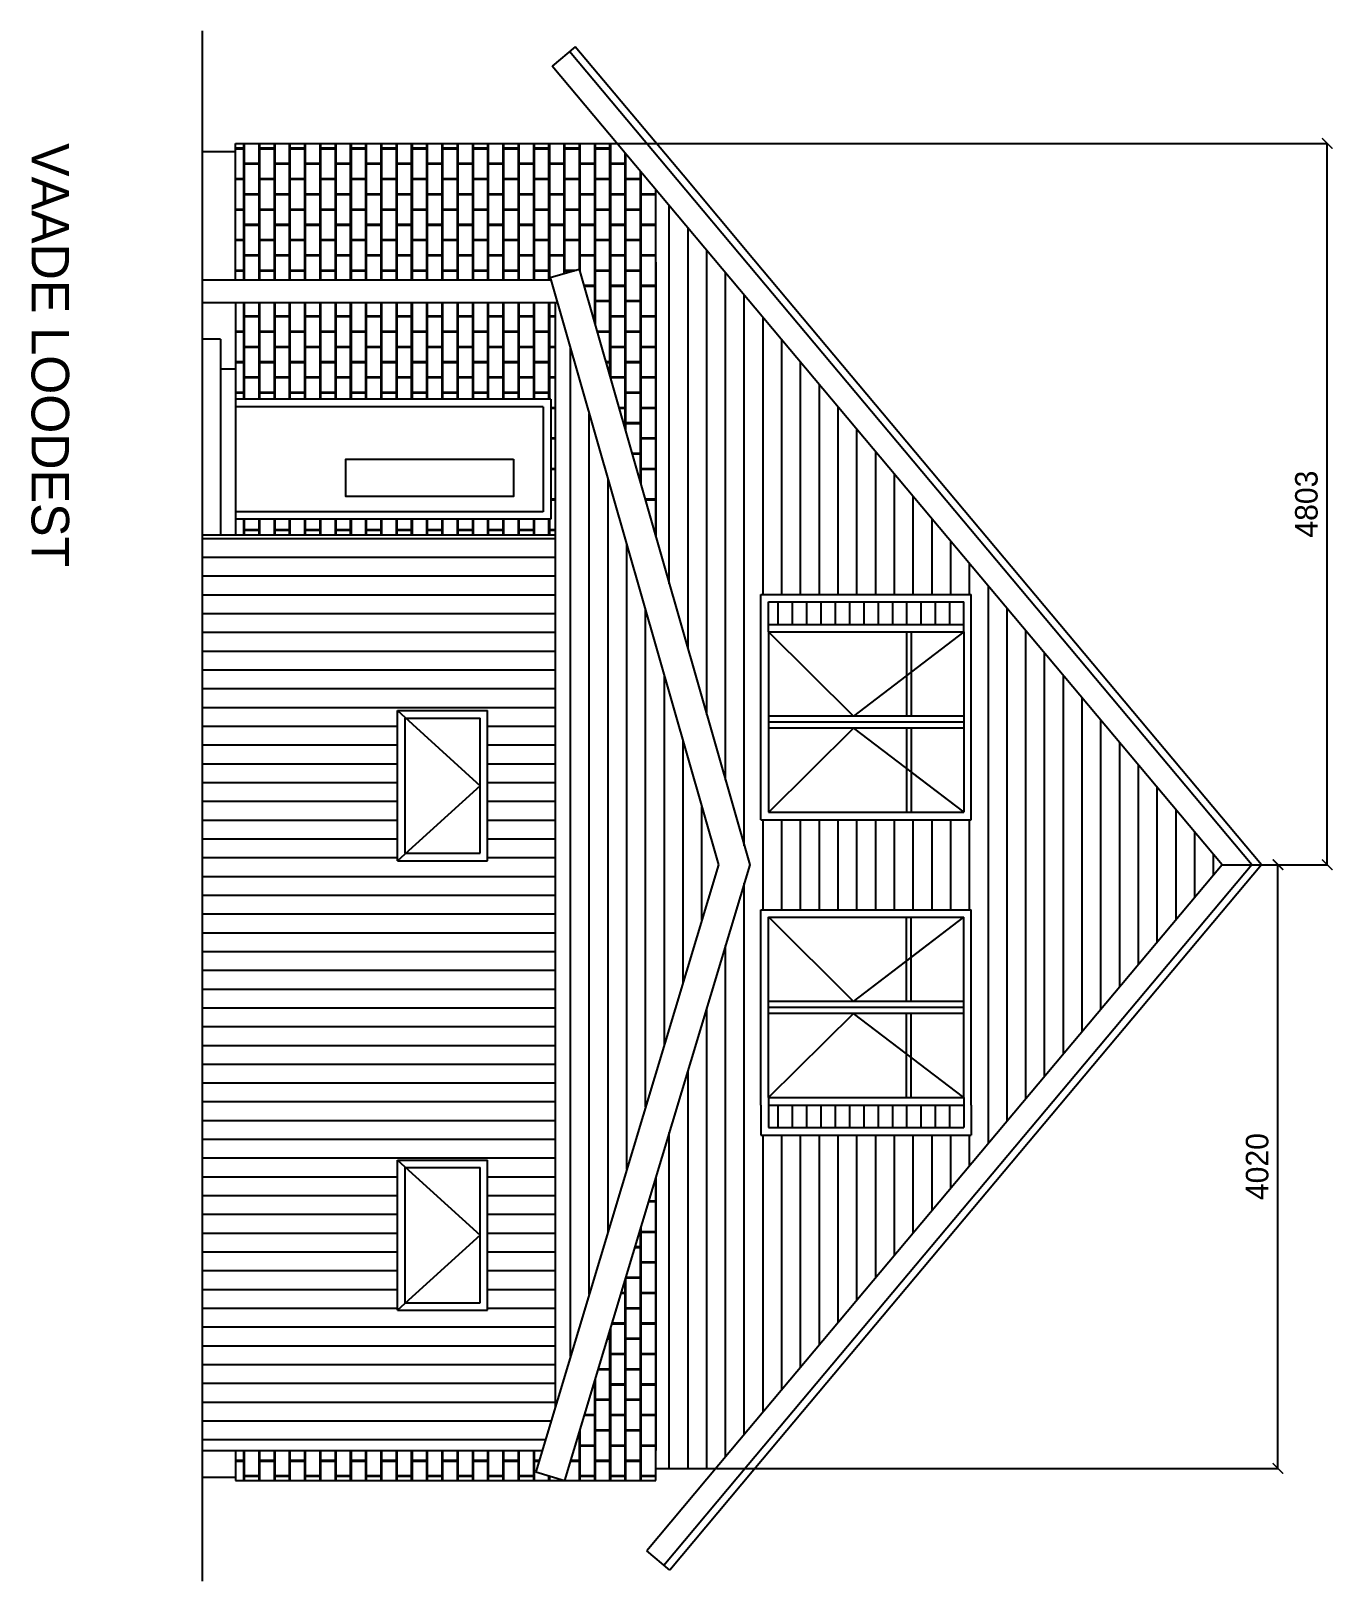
# Model space of a CAD drawing. Header units: millimetres. Extents: x -183747 to 314141, y 291435 to 411008.
# Drawn here: x -116076 to -107406, y 388610 to 398930 of the extents above; entities that cross this region are included whole.
import ezdxf

# ---------------------------------------------------------------- set-up
doc = ezdxf.new("R2010")
doc.units = ezdxf.units.MM
for name, color, linetype in [('kivivooder', 254, 'Continuous'), ('kollane', 5, 'Continuous'), ('PIIR', 1, 'Continuous'), ('pun', 1, 'Continuous'), ('puuvooder', 31, 'Continuous'), ('TEKST', 7, 'Continuous'), ('uks', 5, 'Continuous')]:
    doc.layers.add(name, color=color, linetype=linetype)
doc.dimstyles.new('ISO-25', dxfattribs={"dimtxt": 2.5, "dimasz": 2.5, "dimexe": 1.25, "dimexo": 0.625, "dimgap": 6.25, "dimtad": 1, "dimdec": 0, "dimtxsty": 'Standard', "dimcen": 2.5, "dimadec": 0, "dimazin": 0, "dimtfac": 1, "dimtdec": 0, "dimtmove": 0, "dimatfit": 3, "dimfxl": 0, "dimarcsym": 0})
pattern_1 = [(270, (-518825.83, 352426.34), (101.6, -101.6), [198.4375, -4.7625]), (270, (-518821.07, 352527.94), (101.6, -101.6), [198.4375, -4.7625]), (360, (-518825.83, 352426.34), (101.6, 101.6), [-106.3625, 96.8375]), (360, (-518825.83, 352431.1), (101.6, 101.6), [-106.3625, 96.8375])]

# ---------------------------------------------------------------- blocks, each defined once
blk = doc.blocks.new('_ArchTick')
at = {"color": 0, "linetype": 'ByBlock', "const_width": 0.15}
blk.add_lwpolyline([(-0.5, -0.5), (0.5, 0.5)], dxfattribs=at)
blk = doc.blocks.new('*D87')
at = {"layer": 'Defpoints', "color": 0}
for p in [(-112173, 398182), (-107444, 398182), (-108136, 393379)]:
    blk.add_point(p, dxfattribs=at)
at = {"layer": 'pun', "color": 0, "lineweight": -2}
for p, q in [((-112166, 398182), (-107443, 398182)), ((-107444, 393379), (-107444, 398182)), ((-108130, 393379), (-107443, 393379))]:
    blk.add_line(p, q, dxfattribs=at)
at = {"layer": 'pun', "color": 0, "lineweight": -2, "xscale": 70, "yscale": 70, "zscale": 70}
for p, rotation in [((-107444, 398182), 90), ((-107444, 393379), 270)]:
    blk.add_blockref('_ArchTick', p, dxfattribs=dict(at, rotation=rotation))
at = {"layer": 'pun', "color": 0, "insert": (-107582, 395780), "char_height": 150, "attachment_point": 5, "rotation": 90}
blk.add_mtext('4803', dxfattribs=at)
blk = doc.blocks.new('*D86')
at = {"layer": 'Defpoints', "color": 0}
for p in [(-108143, 393379), (-107772, 393379), (-111516, 389359)]:
    blk.add_point(p, dxfattribs=at)
at = {"layer": 'pun', "color": 0, "lineweight": -2}
for p, q in [((-108136, 393379), (-107771, 393379)), ((-107772, 389359), (-107772, 393379)), ((-111510, 389359), (-107771, 389359))]:
    blk.add_line(p, q, dxfattribs=at)
at = {"layer": 'pun', "color": 0, "lineweight": -2, "xscale": 70, "yscale": 70, "zscale": 70}
for p, rotation in [((-107772, 393379), 90), ((-107772, 389359), 270)]:
    blk.add_blockref('_ArchTick', p, dxfattribs=dict(at, rotation=rotation))
at = {"layer": 'pun', "color": 0, "insert": (-107910, 391369), "char_height": 150, "attachment_point": 5, "rotation": 90}
blk.add_mtext('4020', dxfattribs=at)

msp = doc.modelspace()

# ---------------------------------------------------------------- hatches: boundary and pattern name
at = {"layer": 'kivivooder'}
h = msp.add_hatch(dxfattribs=at)
h.set_pattern_fill('AR-B816C', color=256, scale=0.5, angle=270, style=0)
h.set_pattern_definition(pattern_1)
h.paths.add_polyline_path([(-114715.04615, 398178.84152), (-114715.04615, 397273.84956), (-112613.61604, 397273.84956), (-112617.75274, 397288.2892), (-112425.48699, 397343.36987), (-111915.04615, 395561.61422), (-111915.04615, 397278.84152), (-111915.04615, 397874.71831), (-112170.23582, 398178.84152)])
h = msp.add_hatch(dxfattribs=at)
h.set_pattern_fill('AR-B816C', color=256, scale=0.5, angle=270, style=0)
h.set_pattern_definition(pattern_1)
h.paths.add_polyline_path([(-112615.04615, 396478.84152), (-112615.04615, 395678.84152), (-113297.18481, 395678.84152), (-113531.56289, 395678.84152), (-113531.56289, 395678.70935), (-114715.04615, 395678.70935), (-114715.04615, 395576.45201), (-112586.39795, 395576.45201), (-112586.39795, 397123.17927), (-114715.04615, 397123.17927), (-114715.04615, 396478.84152)])
h = msp.add_hatch(dxfattribs=at)
h.set_pattern_fill('AR-B816C', color=256, scale=0.5, angle=270, style=0)
h.set_pattern_definition(pattern_1)
h.paths.add_polyline_path([(-111915.04615, 391298.44033), (-112522.92781, 389278.70935), (-111915.04615, 389278.70935)])
h.paths.add_polyline_path([(-112522.92781, 389278.70935), (-112714.44177, 389336.34962), (-112671.59554, 389478.70935), (-114715.04615, 389478.70935), (-114715.04615, 389278.70935)])
at = {"layer": 'kollane'}
h = msp.add_hatch(dxfattribs=at)
h.set_pattern_fill('LINE', color=256, scale=30, angle=270, style=0)
h.set_pattern_definition([(90, (-317125.62, 292284.53), (95.25, -4e-14), [])])
h.paths.add_polyline_path([(-109865.04615, 394978.84152), (-109865.04615, 395128.84152), (-111165.04615, 395128.84152), (-111165.04615, 394978.84152)])
h = msp.add_hatch(dxfattribs=at)
h.set_pattern_fill('LINE', color=256, scale=30, angle=270, style=0)
h.set_pattern_definition([(270, (-317125.62, 494473.15), (95.25, -4e-14), [])])
h.paths.add_polyline_path([(-111165.04615, 391778.84152), (-111165.04615, 391628.84152), (-109865.04615, 391628.84152), (-109865.04615, 391778.84152)])
at = {"layer": 'puuvooder'}
h = msp.add_hatch(dxfattribs=at)
h.set_pattern_fill('_USER', color=256, scale=125, angle=270, style=0, pattern_type=0)
h.set_pattern_definition([(270, (-518825.83, 352426.34), (125, -5e-14), [])])
h.paths.add_polyline_path([(-111415.04615, 397278.84152), (-111887.32126, 397841.67707), (-111915.04615, 397874.71831), (-111915.04615, 397278.84152), (-111915.04615, 395561.61422), (-111289.32289, 393377.45131), (-111915.04615, 391298.44033), (-111915.04615, 389358.70935), (-111515.849, 389358.70935), (-111415.04615, 389478.84152), (-108142.55759, 393378.84152)])
h.paths.add_polyline_path([(-109815.04615, 393678.84152), (-111215.04615, 393678.84152), (-111215.04615, 394978.84152), (-111215.04615, 395178.84152), (-109815.04615, 395178.84152), (-109815.04615, 394978.84152)], flags=16)
h.paths.add_polyline_path([(-109815.04615, 393078.84152), (-109815.04615, 391778.84152), (-109815.04615, 391578.84152), (-111215.04615, 391578.84152), (-111215.04615, 391778.84152), (-111215.04615, 393078.84152)], flags=16)
h = msp.add_hatch(dxfattribs=at)
h.set_pattern_fill('_USER', color=256, scale=125, angle=270, style=0, pattern_type=0)
h.set_pattern_definition([(270, (-276733.17, 474141.96), (125, -5e-14), [])])
h.paths.add_polyline_path([(-112586.39795, 393802.30809), (-111619.08206, 393802.30809), (-112586.39795, 397178.84152)])
h.paths.add_polyline_path([(-112586.39795, 390759.60847), (-112286.08129, 390759.60847), (-111497.76653, 393378.84152), (-111619.08206, 393802.30809), (-112586.39795, 393802.30809)])
h.paths.add_polyline_path([(-112586.39795, 390759.60847), (-112586.39795, 389761.78451), (-112286.08129, 390759.60847)])
h = msp.add_hatch(dxfattribs=at)
h.set_pattern_fill('_USER', color=256, scale=125, angle=360, style=0, pattern_type=0)
h.set_pattern_definition([(360, (-518825.83, 352426.34), (3e-14, 125), [])])
h.paths.add_polyline_path([(-114935.04615, 389478.70935), (-112671.59554, 389478.70935), (-112586.39795, 389761.78451), (-112586.39795, 395576.45201), (-114935.04615, 395576.45201)])
h.paths.add_polyline_path([(-113635.04615, 393404.98238), (-113635.04615, 394404.98238), (-113035.04615, 394404.98238), (-113035.04615, 393404.98238)], flags=16)
h.paths.add_polyline_path([(-113585.04615, 393449.86874), (-113585.04615, 394359.57943), (-113579.98365, 394354.98238), (-113085.04615, 394354.98238), (-113085.04615, 393905.54992), (-113084.42115, 393904.98238), (-113085.04615, 393904.4142), (-113085.04615, 393454.98238), (-113579.42115, 393454.98238)], flags=0)
h.paths.add_polyline_path([(-113635.04615, 391412.83552), (-113035.04615, 391412.83552), (-113035.04615, 390412.83552), (-113635.04615, 390412.83552)], flags=16)
h.paths.add_polyline_path([(-113579.98365, 391362.83552), (-113085.04615, 391362.83552), (-113085.04615, 390913.40306), (-113084.42115, 390912.83552), (-113085.04615, 390912.26734), (-113085.04615, 390462.83552), (-113579.42115, 390462.83552), (-113585.04615, 390457.72188), (-113585.04615, 391367.43257)], flags=0)
h.paths.add_polyline_path([(-113085.04615, 393905.54992), (-113085.04615, 394354.98238), (-113579.98365, 394354.98238)], flags=0)
h.paths.add_polyline_path([(-113579.98365, 394354.98238), (-113585.04615, 394354.98238), (-113585.04615, 393454.98238), (-113579.42115, 393454.98238), (-113085.04615, 393904.4142), (-113085.04615, 393905.54992)], flags=0)
h.paths.add_polyline_path([(-113579.42115, 393454.98238), (-113085.04615, 393454.98238), (-113085.04615, 393904.4142)], flags=0)
h.paths.add_polyline_path([(-113085.04615, 390913.40306), (-113085.04615, 391362.83552), (-113579.98365, 391362.83552)], flags=0)
h.paths.add_polyline_path([(-113579.98365, 391362.83552), (-113585.04615, 391362.83552), (-113585.04615, 390462.83552), (-113579.42115, 390462.83552), (-113085.04615, 390912.26734), (-113085.04615, 390913.40306)], flags=0)
h.paths.add_polyline_path([(-113579.42115, 390462.83552), (-113085.04615, 390462.83552), (-113085.04615, 390912.26734)], flags=0)

# ---------------------------------------------------------------- linework, layer by layer
for p, q in [((-112451.61881, 398825.32548), (-112604.8277, 398696.76795)), ((-111772.41459, 397938.09521), (-112489.92103, 398793.18609)), ((-111734.11237, 397970.23459), (-112451.61881, 398825.32548)), ((-111887.32126, 397841.67707), (-112604.71079, 398696.62863)), ((-114715.04615, 398181.64492), (-112172.58815, 398181.64492)), ((-114715.04615, 397273.84956), (-114715.04615, 398181.64492)), ((-114935.04615, 398128.84152), (-114715.04615, 398128.84152)), ((-111261.83726, 397407.39904), (-111734.11237, 397970.23459)), ((-111300.13948, 397375.25966), (-111772.41459, 397938.09521)), ((-111415.04615, 397278.84152), (-111887.32126, 397841.67707)), ((-107946.7465, 393378.84152), (-111300.13948, 397375.25966)), ((-107881.47613, 393378.84152), (-111261.83726, 397407.39904)), ((-114935.04615, 397273.84956), (-112613.61604, 397273.84956)), ((-108142.55759, 393378.84152), (-111415.04615, 397278.84152)), ((-114935.04615, 397123.17927), (-112570.45172, 397123.17927)), ((-114715.04615, 397123.17927), (-114715.04615, 395576.45201)), ((-114815.04615, 396878.84152), (-114815.04615, 395576.45201)), ((-108142.55759, 393378.84152), (-111415.04615, 389478.84152)), ((-107946.7465, 393378.84152), (-111300.13948, 389382.42338)), ((-107881.47613, 393378.84152), (-111261.83726, 389350.28399)), ((-108142.55759, 393378.84152), (-107881.47613, 393378.84152)), ((-114715.04615, 389478.70935), (-114715.04615, 389278.70935)), ((-111415.04615, 389478.84152), (-111976.10095, 388810.20244)), ((-111300.13948, 389382.42338), (-111861.19428, 388713.7843)), ((-111261.83726, 389350.28399), (-111822.89206, 388681.64492)), ((-111822.89206, 388681.64492), (-111976.10095, 388810.20244))]:
    msp.add_line(p, q)
at = {"layer": 'kivivooder', "color": 31, "lineweight": 0}
for p, q in [((-111915.04615, 397874.71831), (-111915.04615, 397278.84152)), ((-111915.04615, 397874.71831), (-111915.04615, 397278.84152)), ((-111915.04615, 397874.71831), (-111915.04615, 397278.84152)), ((-111915.04615, 397278.84152), (-111915.04615, 395561.61422)), ((-111915.04615, 397278.84152), (-111915.04615, 395561.61422)), ((-111915.04615, 397278.84152), (-111915.04615, 395561.61422)), ((-111915.04615, 391298.44033), (-111915.04615, 389358.70935)), ((-111915.04615, 391298.44033), (-111915.04615, 389358.70935)), ((-111915.04615, 391298.44033), (-111915.04615, 389278.70935))]:
    msp.add_line(p, q, dxfattribs=at)
at = {"layer": 'kivivooder', "color": 7, "lineweight": 0}
for p, q in [((-111887.32126, 397841.67707), (-111915.04615, 397874.71831)), ((-111887.32126, 397841.67707), (-111915.04615, 397874.71831)), ((-111887.32126, 397841.67707), (-111915.04615, 397874.71831)), ((-111415.04615, 397278.84152), (-111887.32126, 397841.67707)), ((-111415.04615, 397278.84152), (-111887.32126, 397841.67707)), ((-111415.04615, 397278.84152), (-111887.32126, 397841.67707)), ((-108142.55759, 393378.84152), (-111415.04615, 397278.84152)), ((-108142.55759, 393378.84152), (-111415.04615, 397278.84152)), ((-108142.55759, 393378.84152), (-111415.04615, 397278.84152)), ((-111415.04615, 389478.84152), (-108142.55759, 393378.84152)), ((-111415.04615, 389478.84152), (-108142.55759, 393378.84152)), ((-111415.04615, 389478.84152), (-108142.55759, 393378.84152)), ((-111515.849, 389358.70935), (-111415.04615, 389478.84152)), ((-111515.849, 389358.70935), (-111415.04615, 389478.84152))]:
    msp.add_line(p, q, dxfattribs=at)
at = {"layer": 'kivivooder'}
for p, q in [((-112617.75274, 397288.2892), (-112425.48699, 397343.36987)), ((-112425.48699, 397343.36987), (-111289.72116, 393378.84152)), ((-112617.75274, 397288.2892), (-111497.76653, 393378.84152)), ((-114815.04615, 396878.84152), (-114935.04615, 396878.84152)), ((-114715.04615, 396678.84152), (-114815.04615, 396678.84152)), ((-114935.04615, 395576.45201), (-112586.39795, 395576.45201)), ((-111497.76653, 393378.84152), (-112714.44177, 389336.34962)), ((-111289.32289, 393377.45131), (-112522.92781, 389278.70935)), ((-114935.04615, 389478.70935), (-112671.59554, 389478.70935)), ((-114935.04615, 389300.70935), (-114715.04615, 389300.70935)), ((-112714.44177, 389336.34962), (-112522.92781, 389278.70935)), ((-111915.04615, 389358.70935), (-111515.849, 389358.70935)), ((-114715.04615, 389278.70935), (-111915.04615, 389278.70935))]:
    msp.add_line(p, q, dxfattribs=at)
at = {"layer": 'kivivooder', "color": 254, "lineweight": 0}
for p, q in [((-111915.04615, 395561.61422), (-111289.32289, 393377.45131)), ((-111915.04615, 395561.61422), (-111289.32289, 393377.45131)), ((-111915.04615, 395561.61422), (-111289.32289, 393377.45131)), ((-111289.32289, 393377.45131), (-111915.04615, 391298.44033)), ((-111289.32289, 393377.45131), (-111915.04615, 391298.44033)), ((-111289.32289, 393377.45131), (-111915.04615, 391298.44033)), ((-111915.04615, 389358.70935), (-111515.849, 389358.70935)), ((-111915.04615, 389358.70935), (-111515.849, 389358.70935))]:
    msp.add_line(p, q, dxfattribs=at)
at = {"layer": 'kivivooder', "color": 5, "lineweight": 0}
for p, q in [((-111215.04615, 395178.84152), (-109815.04615, 395178.84152)), ((-111215.04615, 394978.84152), (-111215.04615, 395178.84152)), ((-111215.04615, 395178.84152), (-109815.04615, 395178.84152)), ((-111215.04615, 394978.84152), (-111215.04615, 395178.84152)), ((-111215.04615, 395178.84152), (-111215.04615, 394978.84152)), ((-109815.04615, 395178.84152), (-111215.04615, 395178.84152)), ((-111215.04615, 395178.84152), (-109815.04615, 395178.84152)), ((-111215.04615, 394978.84152), (-111215.04615, 395178.84152)), ((-109815.04615, 395178.84152), (-109815.04615, 394978.84152)), ((-109815.04615, 395178.84152), (-109815.04615, 394978.84152)), ((-109815.04615, 394978.84152), (-109815.04615, 395178.84152)), ((-109815.04615, 395178.84152), (-109815.04615, 394978.84152)), ((-111165.04615, 395128.84152), (-109865.04615, 395128.84152)), ((-111165.04615, 394928.84152), (-111165.04615, 395128.84152)), ((-111165.04615, 395128.84152), (-109865.04615, 395128.84152)), ((-111165.04615, 394928.84152), (-111165.04615, 395128.84152)), ((-111165.04615, 395128.84152), (-109865.04615, 395128.84152)), ((-111165.04615, 394928.84152), (-111165.04615, 395128.84152)), ((-111165.04615, 395128.84152), (-109865.04615, 395128.84152)), ((-111165.04615, 394928.84152), (-111165.04615, 395128.84152)), ((-109865.04615, 395128.84152), (-109865.04615, 394928.84152)), ((-109865.04615, 395128.84152), (-109865.04615, 394928.84152)), ((-109865.04615, 395128.84152), (-109865.04615, 394928.84152)), ((-109865.04615, 395128.84152), (-109865.04615, 394928.84152)), ((-111215.04615, 393678.84152), (-111215.04615, 394978.84152)), ((-111215.04615, 393678.84152), (-111215.04615, 394978.84152)), ((-111215.04615, 394978.84152), (-111215.04615, 393678.84152)), ((-111215.04615, 393678.84152), (-111215.04615, 394978.84152)), ((-109815.04615, 394978.84152), (-109815.04615, 393678.84152)), ((-109815.04615, 394978.84152), (-109815.04615, 393678.84152)), ((-109815.04615, 393678.84152), (-109815.04615, 394978.84152)), ((-109815.04615, 394978.84152), (-109815.04615, 393678.84152)), ((-111165.04615, 394928.84152), (-109865.04615, 394928.84152)), ((-111165.04615, 394928.84152), (-109865.04615, 394928.84152)), ((-111165.04615, 394368.84152), (-111165.04615, 394928.84152)), ((-111165.04615, 394928.84152), (-109865.04615, 394928.84152)), ((-111165.04615, 393728.84152), (-111165.04615, 394928.84152)), ((-111165.04615, 394928.84152), (-110245.04615, 394928.84152)), ((-111165.04615, 393728.84152), (-111165.04615, 394928.84152)), ((-111165.04615, 393728.84152), (-111165.04615, 394928.84152)), ((-111165.04615, 394288.84152), (-111165.04615, 394928.84152)), ((-111165.04615, 394928.84152), (-111165.04615, 394368.84152)), ((-110245.04615, 394928.84152), (-111165.04615, 394928.84152)), ((-111165.04615, 394928.84152), (-109865.04615, 394928.84152)), ((-111165.04615, 394928.84152), (-109865.04615, 394928.84152)), ((-111165.04615, 393728.84152), (-111165.04615, 394928.84152)), ((-111165.04615, 393728.84152), (-111165.04615, 394928.84152)), ((-111165.04615, 394928.84152), (-109865.04615, 394928.84152)), ((-111165.04615, 393728.84152), (-111165.04615, 394928.84152)), ((-111165.04615, 394928.84152), (-109865.04615, 394928.84152)), ((-111165.04615, 393728.84152), (-111165.04615, 394928.84152)), ((-110245.04615, 394928.84152), (-109865.04615, 394928.84152)), ((-110245.04615, 394638.36925), (-110245.04615, 394928.84152)), ((-110215.04615, 394928.84152), (-109865.04615, 394928.84152)), ((-110215.04615, 394661.30127), (-110215.04615, 394928.84152)), ((-110215.04615, 394928.84152), (-110215.04615, 394661.30127)), ((-109865.04615, 394928.84152), (-110215.04615, 394928.84152)), ((-109865.04615, 394928.84152), (-109865.04615, 393728.84152)), ((-109865.04615, 394928.84152), (-109865.04615, 393728.84152)), ((-109865.04615, 394928.84152), (-109865.04615, 393728.84152)), ((-109865.04615, 394928.84152), (-109865.04615, 394368.84152)), ((-109865.04615, 394368.84152), (-109865.04615, 394928.84152)), ((-109865.04615, 394928.84152), (-109865.04615, 393728.84152)), ((-109865.04615, 394928.84152), (-109865.04615, 393728.84152)), ((-109865.04615, 394928.84152), (-109865.04615, 393728.84152)), ((-109865.04615, 394928.84152), (-109865.04615, 393728.84152)), ((-110215.04615, 394661.30127), (-110215.04615, 394368.84152)), ((-110215.04615, 394661.30127), (-110215.04615, 394368.84152)), ((-110215.04615, 394661.30127), (-110215.04615, 394368.84152)), ((-110215.04615, 394661.30127), (-110215.04615, 394368.84152)), ((-110215.04615, 394661.30127), (-110215.04615, 394368.84152)), ((-110215.04615, 394661.30127), (-110215.04615, 394368.84152)), ((-110215.04615, 394661.30127), (-110215.04615, 394368.84152)), ((-110215.04615, 394661.30127), (-110215.04615, 394368.84152)), ((-110215.04615, 394661.30127), (-110215.04615, 394368.84152)), ((-110597.64622, 394368.84152), (-111165.04615, 394368.84152)), ((-111165.04615, 394368.84152), (-110597.64622, 394368.84152)), ((-110215.04615, 394368.84152), (-110597.64622, 394368.84152)), ((-110215.04615, 394368.84152), (-110597.64622, 394368.84152)), ((-110215.04615, 394368.84152), (-110597.64622, 394368.84152)), ((-110215.04615, 394368.84152), (-110597.64622, 394368.84152)), ((-110215.04615, 394368.84152), (-110597.64622, 394368.84152)), ((-110215.04615, 394368.84152), (-110597.64622, 394368.84152)), ((-110215.04615, 394368.84152), (-110597.64622, 394368.84152)), ((-110215.04615, 394368.84152), (-110597.64622, 394368.84152)), ((-110215.04615, 394368.84152), (-109865.04615, 394368.84152)), ((-109865.04615, 394368.84152), (-109865.04615, 393728.84152)), ((-111165.04615, 393728.84152), (-111165.04615, 394288.84152)), ((-111165.04615, 394288.84152), (-111165.04615, 393728.84152)), ((-110597.65898, 394288.84152), (-111165.04615, 394288.84152)), ((-110597.65898, 394288.84152), (-110215.04615, 394288.84152)), ((-110597.65898, 394288.84152), (-110215.04615, 394288.84152)), ((-110597.65898, 394288.84152), (-110215.04615, 394288.84152)), ((-110597.65898, 394288.84152), (-110215.04615, 394288.84152)), ((-110215.04615, 394288.84152), (-110215.04615, 393996.3771)), ((-110215.04615, 394288.84152), (-109865.04615, 394288.84152)), ((-110215.04615, 394288.84152), (-110215.04615, 393996.3771)), ((-109865.04615, 394288.84152), (-110215.04615, 394288.84152)), ((-110215.04615, 394288.84152), (-110215.04615, 393996.3771)), ((-110215.04615, 394288.84152), (-110215.04615, 393996.3771)), ((-109865.04615, 394288.84152), (-109865.04615, 393728.84152)), ((-109865.04615, 393728.84152), (-109865.04615, 394288.84152)), ((-110245.04615, 394019.30872), (-110245.04615, 393728.84152)), ((-110245.04615, 393728.84152), (-110245.04615, 394019.30872)), ((-110215.04615, 393996.3771), (-110215.04615, 393728.84152)), ((-109865.04615, 393728.84152), (-111165.04615, 393728.84152)), ((-109865.04615, 393728.84152), (-111165.04615, 393728.84152)), ((-109865.04615, 393728.84152), (-111165.04615, 393728.84152)), ((-110215.04615, 393728.84152), (-111165.04615, 393728.84152)), ((-111165.04615, 393728.84152), (-111161.79488, 393728.84152)), ((-109865.04615, 393728.84152), (-111165.04615, 393728.84152)), ((-109865.04615, 393728.84152), (-111165.04615, 393728.84152)), ((-109865.04615, 393728.84152), (-111165.04615, 393728.84152)), ((-109865.04615, 393728.84152), (-111165.04615, 393728.84152)), ((-110245.04615, 393728.84152), (-111161.79488, 393728.84152)), ((-111161.79488, 393728.84152), (-110245.04615, 393728.84152)), ((-109865.04615, 393728.84152), (-110215.04615, 393728.84152)), ((-110215.04615, 393728.84152), (-109865.04615, 393728.84152)), ((-109815.04615, 393678.84152), (-111215.04615, 393678.84152)), ((-109815.04615, 393678.84152), (-111215.04615, 393678.84152)), ((-111215.04615, 393678.84152), (-109815.04615, 393678.84152)), ((-109815.04615, 393678.84152), (-111215.04615, 393678.84152)), ((-111215.04615, 393078.84152), (-109815.04615, 393078.84152)), ((-111215.04615, 391778.84152), (-111215.04615, 393078.84152)), ((-111215.04615, 393078.84152), (-109815.04615, 393078.84152)), ((-111215.04615, 391778.84152), (-111215.04615, 393078.84152)), ((-111215.04615, 393078.84152), (-111215.04615, 391778.84152)), ((-109815.04615, 393078.84152), (-111215.04615, 393078.84152)), ((-111215.04615, 393078.84152), (-109815.04615, 393078.84152)), ((-111215.04615, 391778.84152), (-111215.04615, 393078.84152)), ((-111165.04615, 392468.84152), (-111165.04615, 393032.06895)), ((-111165.04615, 393028.84152), (-111165.04615, 393032.06895)), ((-111165.04615, 393028.84152), (-111165.04615, 393032.06895)), ((-111165.04615, 393028.84152), (-111165.04615, 393032.06895)), ((-111165.04615, 391828.84152), (-111165.04615, 393032.06895)), ((-111165.04615, 391828.84152), (-111165.04615, 393028.84152)), ((-111165.04615, 392388.84152), (-111165.04615, 393028.84152)), ((-111165.04615, 393028.84152), (-111165.04615, 392468.84152)), ((-111161.79488, 393028.84152), (-111165.04615, 393028.84152)), ((-111165.04615, 391828.84152), (-111165.04615, 393028.84152)), ((-111165.04615, 393028.84152), (-109865.04615, 393028.84152)), ((-111165.04615, 391828.84152), (-111165.04615, 393028.84152)), ((-111161.79488, 393028.84152), (-109865.04615, 393028.84152)), ((-111161.79488, 393028.84152), (-109865.04615, 393028.84152)), ((-111161.79488, 393028.84152), (-109865.04615, 393028.84152)), ((-111161.79488, 393028.84152), (-110245.04615, 393028.84152)), ((-110245.04615, 393028.84152), (-111161.79488, 393028.84152)), ((-111161.79488, 393028.84152), (-109865.04615, 393028.84152)), ((-111161.79488, 393028.84152), (-109865.04615, 393028.84152)), ((-110245.04615, 393028.84152), (-109865.04615, 393028.84152)), ((-110245.04615, 392738.37431), (-110245.04615, 393028.84152)), ((-110245.04615, 393028.84152), (-109865.04615, 393028.84152)), ((-110245.04615, 392738.37431), (-110245.04615, 393028.84152)), ((-110215.04615, 393028.84152), (-109865.04615, 393028.84152)), ((-110215.04615, 392761.30593), (-110215.04615, 393028.84152)), ((-110215.04615, 393028.84152), (-110215.04615, 392761.30593)), ((-109865.04615, 393028.84152), (-110215.04615, 393028.84152)), ((-109865.04615, 393028.84152), (-109865.04615, 391828.84152)), ((-109865.04615, 393028.84152), (-109865.04615, 391828.84152)), ((-109865.04615, 393028.84152), (-109865.04615, 391828.84152)), ((-109865.04615, 393028.84152), (-109865.04615, 391828.84152)), ((-109865.04615, 393028.84152), (-109865.04615, 392468.84152)), ((-109865.04615, 392468.84152), (-109865.04615, 393028.84152)), ((-109865.04615, 393028.84152), (-109865.04615, 391828.84152)), ((-109865.04615, 393028.84152), (-109865.04615, 391828.84152)), ((-109865.04615, 393028.84152), (-109865.04615, 391828.84152)), ((-109865.04615, 393028.84152), (-109865.04615, 391828.84152)), ((-109815.04615, 393078.84152), (-109815.04615, 391778.84152)), ((-109815.04615, 393078.84152), (-109815.04615, 391778.84152)), ((-109815.04615, 393078.84152), (-109815.04615, 391778.84152)), ((-110215.04615, 392761.30593), (-110215.04615, 392468.84152)), ((-110215.04615, 392761.30593), (-110215.04615, 392468.84152)), ((-110215.04615, 392761.30593), (-110215.04615, 392468.84152)), ((-110215.04615, 392761.30593), (-110215.04615, 392468.84152)), ((-110597.65898, 392468.84152), (-111165.04615, 392468.84152)), ((-111165.04615, 392468.84152), (-110597.65898, 392468.84152)), ((-111165.04615, 391828.84152), (-111165.04615, 392388.84152)), ((-111165.04615, 392388.84152), (-111165.04615, 391828.84152)), ((-110597.64622, 392388.84152), (-111165.04615, 392388.84152)), ((-110215.04615, 392468.84152), (-110597.65898, 392468.84152)), ((-109865.04615, 392468.84152), (-110597.65898, 392468.84152)), ((-109865.04615, 392468.84152), (-110597.65898, 392468.84152)), ((-110215.04615, 392468.84152), (-110597.65898, 392468.84152)), ((-110215.04615, 392468.84152), (-110597.65898, 392468.84152)), ((-109865.04615, 392468.84152), (-110597.65898, 392468.84152)), ((-110215.04615, 392468.84152), (-110597.65898, 392468.84152)), ((-110597.64622, 392388.84152), (-109865.04615, 392388.84152)), ((-110597.64622, 392388.84152), (-110215.04615, 392388.84152)), ((-110597.64622, 392388.84152), (-110215.04615, 392388.84152)), ((-110597.64622, 392388.84152), (-110215.04615, 392388.84152)), ((-110597.64622, 392388.84152), (-110215.04615, 392388.84152)), ((-109865.04615, 392468.84152), (-110215.04615, 392468.84152)), ((-110215.04615, 392468.84152), (-109865.04615, 392468.84152)), ((-110215.04615, 392388.84152), (-109865.04615, 392388.84152)), ((-110215.04615, 392388.84152), (-109865.04615, 392388.84152)), ((-110215.04615, 392388.84152), (-110215.04615, 392096.38176)), ((-109865.04615, 392388.84152), (-110215.04615, 392388.84152)), ((-110215.04615, 392388.84152), (-109865.04615, 392388.84152)), ((-110215.04615, 392388.84152), (-110215.04615, 392096.38176)), ((-109865.04615, 392388.84152), (-109865.04615, 392468.84152)), ((-109865.04615, 392388.84152), (-109865.04615, 392468.84152)), ((-109865.04615, 392388.84152), (-109865.04615, 392468.84152)), ((-109865.04615, 392468.84152), (-109865.04615, 392388.84152)), ((-109865.04615, 392388.84152), (-109865.04615, 392468.84152)), ((-109865.04615, 392388.84152), (-109865.04615, 391828.84152)), ((-109865.04615, 391828.84152), (-109865.04615, 392388.84152)), ((-110245.04615, 391828.84152), (-110245.04615, 392119.31378)), ((-110215.04615, 392096.38176), (-110215.04615, 391828.84152)), ((-110215.04615, 391828.84152), (-110215.04615, 392096.38176)), ((-111215.04615, 391578.84152), (-111215.04615, 391778.84152)), ((-111215.04615, 391578.84152), (-111215.04615, 391778.84152)), ((-111215.04615, 391778.84152), (-111215.04615, 391578.84152)), ((-111215.04615, 391578.84152), (-111215.04615, 391778.84152)), ((-109865.04615, 391828.84152), (-111165.04615, 391828.84152)), ((-110215.04615, 391828.84152), (-111165.04615, 391828.84152)), ((-110215.04615, 391828.84152), (-111165.04615, 391828.84152)), ((-111165.04615, 391628.84152), (-111165.04615, 391828.84152)), ((-111165.04615, 391628.84152), (-111165.04615, 391828.84152)), ((-111165.04615, 391628.84152), (-111165.04615, 391828.84152)), ((-111165.04615, 391628.84152), (-111165.04615, 391828.84152)), ((-111165.04615, 391828.84152), (-110245.04615, 391828.84152)), ((-109865.04615, 391828.84152), (-111165.04615, 391828.84152)), ((-111165.04615, 391628.84152), (-111165.04615, 391828.84152)), ((-111165.04615, 391628.84152), (-111165.04615, 391828.84152)), ((-111165.04615, 391628.84152), (-111165.04615, 391828.84152)), ((-109865.04615, 391828.84152), (-111165.04615, 391828.84152)), ((-111165.04615, 391628.84152), (-111165.04615, 391828.84152)), ((-109865.04615, 391828.84152), (-110215.04615, 391828.84152)), ((-109865.04615, 391828.84152), (-110215.04615, 391828.84152)), ((-110215.04615, 391828.84152), (-109865.04615, 391828.84152)), ((-109865.04615, 391828.84152), (-110215.04615, 391828.84152)), ((-109865.04615, 391828.84152), (-109865.04615, 391628.84152)), ((-109865.04615, 391828.84152), (-109865.04615, 391628.84152)), ((-109865.04615, 391828.84152), (-109865.04615, 391628.84152)), ((-109865.04615, 391828.84152), (-109865.04615, 391628.84152)), ((-109865.04615, 391828.84152), (-109865.04615, 391628.84152)), ((-109865.04615, 391828.84152), (-109865.04615, 391628.84152)), ((-109865.04615, 391828.84152), (-109865.04615, 391628.84152)), ((-109865.04615, 391828.84152), (-109865.04615, 391628.84152)), ((-109815.04615, 391778.84152), (-109815.04615, 391578.84152)), ((-109815.04615, 391778.84152), (-109815.04615, 391578.84152)), ((-109815.04615, 391578.84152), (-109815.04615, 391778.84152)), ((-109815.04615, 391778.84152), (-109815.04615, 391578.84152)), ((-109815.04615, 391578.84152), (-111215.04615, 391578.84152)), ((-111215.04615, 391578.84152), (-109815.04615, 391578.84152)), ((-109815.04615, 391578.84152), (-111215.04615, 391578.84152)), ((-109865.04615, 391628.84152), (-111165.04615, 391628.84152)), ((-109865.04615, 391628.84152), (-111165.04615, 391628.84152)), ((-109865.04615, 391628.84152), (-111165.04615, 391628.84152)), ((-109865.04615, 391628.84152), (-111165.04615, 391628.84152)), ((-109865.04615, 391628.84152), (-111165.04615, 391628.84152)), ((-109865.04615, 391628.84152), (-111165.04615, 391628.84152)), ((-109865.04615, 391628.84152), (-111165.04615, 391628.84152)), ((-109865.04615, 391628.84152), (-111165.04615, 391628.84152))]:
    msp.add_line(p, q, dxfattribs=at)
at = {"layer": 'kivivooder', "color": 1, "lineweight": 0}
for p, q in [((-110597.64622, 394368.84152), (-111165.04615, 394928.84152)), ((-110597.64622, 394368.84152), (-111165.04615, 394928.84152)), ((-111165.04615, 394928.84152), (-110597.64622, 394368.84152)), ((-110597.64622, 394368.84152), (-111165.04615, 394928.84152)), ((-110597.64622, 394368.84152), (-111165.04615, 394928.84152)), ((-109865.04615, 394928.84152), (-110215.04615, 394661.30127)), ((-109865.04615, 394928.84152), (-110215.04615, 394661.30127)), ((-109865.04615, 394928.84152), (-110215.04615, 394661.30127)), ((-110215.04615, 394661.30127), (-109865.04615, 394928.84152)), ((-109865.04615, 394928.84152), (-110215.04615, 394661.30127)), ((-109865.04615, 394928.84152), (-110215.04615, 394661.30127)), ((-109865.04615, 394928.84152), (-110215.04615, 394661.30127)), ((-110597.64622, 394368.84152), (-110215.04615, 394661.30127)), ((-110597.64622, 394368.84152), (-110215.04615, 394661.30127)), ((-110597.64622, 394368.84152), (-110215.04615, 394661.30127)), ((-110245.04615, 394638.36925), (-110215.04615, 394661.30127)), ((-110597.64622, 394368.84152), (-110245.04615, 394638.36925)), ((-110597.64622, 394368.84152), (-110245.04615, 394638.36925)), ((-111161.79488, 393728.84152), (-110597.65898, 394288.84152)), ((-111161.79488, 393728.84152), (-110597.65898, 394288.84152)), ((-110597.65898, 394288.84152), (-111161.79488, 393728.84152)), ((-110215.04615, 393996.3771), (-110597.65898, 394288.84152)), ((-110245.04615, 394019.30872), (-110597.65898, 394288.84152)), ((-110215.04615, 393996.3771), (-110597.65898, 394288.84152)), ((-110215.04615, 393996.3771), (-110597.65898, 394288.84152)), ((-110215.04615, 393996.3771), (-110245.04615, 394019.30872)), ((-109865.04615, 393728.84152), (-110215.04615, 393996.3771)), ((-110215.04615, 393996.3771), (-109865.04615, 393728.84152)), ((-109865.04615, 393728.84152), (-110215.04615, 393996.3771)), ((-111165.04615, 393032.06895), (-111161.79488, 393028.84152)), ((-111165.04615, 393032.06895), (-111161.79488, 393028.84152)), ((-111165.04615, 393032.06895), (-111161.79488, 393028.84152)), ((-111165.04615, 393032.06895), (-111161.79488, 393028.84152)), ((-111165.04615, 393032.06895), (-111161.79488, 393028.84152)), ((-110597.65898, 392468.84152), (-111161.79488, 393028.84152)), ((-111161.79488, 393028.84152), (-110597.65898, 392468.84152)), ((-110597.65898, 392468.84152), (-111161.79488, 393028.84152)), ((-109865.04615, 393028.84152), (-110215.04615, 392761.30593)), ((-110215.04615, 392761.30593), (-109865.04615, 393028.84152)), ((-110597.65898, 392468.84152), (-110215.04615, 392761.30593)), ((-110597.65898, 392468.84152), (-110215.04615, 392761.30593)), ((-110597.65898, 392468.84152), (-110245.04615, 392738.37431)), ((-110597.65898, 392468.84152), (-110245.04615, 392738.37431)), ((-110597.65898, 392468.84152), (-110245.04615, 392738.37431)), ((-110597.65898, 392468.84152), (-110245.04615, 392738.37431)), ((-110245.04615, 392738.37431), (-110215.04615, 392761.30593)), ((-110245.04615, 392738.37431), (-110215.04615, 392761.30593)), ((-111165.04615, 391828.84152), (-110597.64622, 392388.84152)), ((-111165.04615, 391828.84152), (-110597.64622, 392388.84152)), ((-111165.04615, 391828.84152), (-110597.64622, 392388.84152)), ((-111165.04615, 391828.84152), (-110597.64622, 392388.84152)), ((-111165.04615, 391828.84152), (-110597.64622, 392388.84152)), ((-111165.04615, 391828.84152), (-110597.64622, 392388.84152)), ((-110597.64622, 392388.84152), (-111165.04615, 391828.84152)), ((-111165.04615, 391828.84152), (-110597.64622, 392388.84152)), ((-111165.04615, 391828.84152), (-110597.64622, 392388.84152)), ((-111165.04615, 391828.84152), (-110597.64622, 392388.84152)), ((-110597.64622, 392388.84152), (-109865.04615, 391828.84152)), ((-110597.64622, 392388.84152), (-110245.04615, 392119.31378)), ((-110245.04615, 392119.31378), (-110597.64622, 392388.84152)), ((-110597.64622, 392388.84152), (-109865.04615, 391828.84152)), ((-110245.04615, 392119.31378), (-109865.04615, 391828.84152)), ((-109865.04615, 391828.84152), (-110215.04615, 392096.38176)), ((-110215.04615, 392096.38176), (-109865.04615, 391828.84152)), ((-110215.04615, 392096.38176), (-109865.04615, 391828.84152)), ((-110215.04615, 392096.38176), (-109865.04615, 391828.84152))]:
    msp.add_line(p, q, dxfattribs=at)
at = {"layer": 'kollane'}
for p, q in [((-114935.04615, 388609.90755), (-114935.04615, 398930.13456)), ((-112615.04615, 396478.84152), (-114715.04615, 396478.84152)), ((-112665.04615, 396428.84152), (-114715.04615, 396428.84152)), ((-112665.04615, 396428.84152), (-112665.04615, 395728.84152)), ((-112615.04615, 396478.84152), (-112615.04615, 395678.84152)), ((-112665.04615, 395728.84152), (-114715.04615, 395728.84152)), ((-113191.97981, 395678.84152), (-114715.04615, 395678.84152)), ((-111215.04615, 394978.84152), (-111215.04615, 395178.84152)), ((-111215.04615, 395178.84152), (-109815.04615, 395178.84152)), ((-109815.04615, 394978.84152), (-109815.04615, 395178.84152)), ((-111165.04615, 394928.84152), (-111165.04615, 395128.84152)), ((-111165.04615, 395128.84152), (-109865.04615, 395128.84152)), ((-109865.04615, 394928.84152), (-109865.04615, 395128.84152)), ((-111215.04615, 393678.84152), (-111215.04615, 394978.84152)), ((-111165.04615, 394978.84152), (-109865.04615, 394978.84152)), ((-109815.04615, 393678.84152), (-109815.04615, 394978.84152)), ((-111165.04615, 394928.84152), (-109865.04615, 394928.84152)), ((-111165.04615, 394928.84152), (-111165.04615, 393728.84152)), ((-113635.04615, 394404.98238), (-113035.04615, 394404.98238)), ((-113635.04615, 393404.98238), (-113635.04615, 394404.98238)), ((-113585.04615, 393454.98238), (-113585.04615, 394354.98238)), ((-113585.04615, 394354.98238), (-113085.04615, 394354.98238)), ((-113085.04615, 393454.98238), (-113085.04615, 394354.98238)), ((-113035.04615, 393404.98238), (-113035.04615, 394404.98238)), ((-109865.04615, 394368.84152), (-111165.04615, 394368.84152)), ((-109865.04615, 394328.84152), (-111165.04615, 394328.84152)), ((-109865.04615, 394288.84152), (-111165.04615, 394288.84152)), ((-111165.04615, 393728.84152), (-109865.04615, 393728.84152)), ((-111215.04615, 393678.84152), (-109815.04615, 393678.84152)), ((-111215.04615, 393678.84152), (-109815.04615, 393678.84152)), ((-113585.04615, 393454.98238), (-113085.04615, 393454.98238)), ((-113635.04615, 393404.98238), (-113035.04615, 393404.98238)), ((-111215.04615, 393078.84152), (-109815.04615, 393078.84152)), ((-111215.04615, 393078.84152), (-109815.04615, 393078.84152)), ((-111215.04615, 391778.84152), (-111215.04615, 393078.84152)), ((-111165.04615, 391828.84152), (-111165.04615, 393028.84152)), ((-111165.04615, 393028.84152), (-109865.04615, 393028.84152)), ((-109815.04615, 391778.84152), (-109815.04615, 393078.84152)), ((-109865.04615, 392468.84152), (-111165.04615, 392468.84152)), ((-109865.04615, 392428.84152), (-111165.04615, 392428.84152)), ((-109865.04615, 392388.84152), (-111165.04615, 392388.84152)), ((-111215.04615, 391778.84152), (-111215.04615, 391578.84152)), ((-111165.04615, 391828.84152), (-111165.04615, 391628.84152)), ((-111165.04615, 391828.84152), (-109865.04615, 391828.84152)), ((-111165.04615, 391778.84152), (-109865.04615, 391778.84152)), ((-109865.04615, 391828.84152), (-109865.04615, 391628.84152)), ((-109815.04615, 391778.84152), (-109815.04615, 391578.84152)), ((-111215.04615, 391578.84152), (-109815.04615, 391578.84152)), ((-111165.04615, 391628.84152), (-109865.04615, 391628.84152)), ((-113635.04615, 391412.83552), (-113035.04615, 391412.83552)), ((-113635.04615, 390412.83552), (-113635.04615, 391412.83552)), ((-113585.04615, 390462.83552), (-113585.04615, 391362.83552)), ((-113585.04615, 391362.83552), (-113085.04615, 391362.83552)), ((-113085.04615, 390462.83552), (-113085.04615, 391362.83552)), ((-113035.04615, 390412.83552), (-113035.04615, 391412.83552)), ((-113585.04615, 390462.83552), (-113085.04615, 390462.83552)), ((-113635.04615, 390412.83552), (-113035.04615, 390412.83552))]:
    msp.add_line(p, q, dxfattribs=at)
msp.add_lwpolyline([(-112862.17219, 396079.25354), (-112862.17219, 395829.92088), (-113980.03981, 395829.92088), (-113980.03981, 396079.25354)], close=True, dxfattribs=at)
at = {"layer": 'PIIR'}
for p, q in [((-110597.64622, 394368.84152), (-111165.04615, 394928.84152)), ((-109865.04615, 394928.84152), (-110597.64622, 394368.84152)), ((-113635.04615, 394404.98238), (-113084.42115, 393904.98238)), ((-111161.79488, 393728.84152), (-110597.65898, 394288.84152)), ((-110597.65898, 394288.84152), (-109865.04615, 393728.84152)), ((-113084.42115, 393904.98238), (-113634.42115, 393404.98238)), ((-111161.79488, 393028.84152), (-110597.65898, 392468.84152)), ((-110597.65898, 392468.84152), (-109865.04615, 393028.84152)), ((-110597.64622, 392388.84152), (-111165.04615, 391828.84152)), ((-109865.04615, 391828.84152), (-110597.64622, 392388.84152)), ((-113635.04615, 391412.83552), (-113084.42115, 390912.83552)), ((-113084.42115, 390912.83552), (-113634.42115, 390412.83552))]:
    msp.add_line(p, q, dxfattribs=at)
at = {"layer": 'puuvooder'}
for p, q in [((-111915.04615, 397278.84152), (-111915.04615, 397874.71831)), ((-111915.04615, 397391.95737), (-111915.04615, 395561.61422)), ((-112586.39795, 397123.17927), (-112586.39795, 389766.95737)), ((-111915.04615, 391298.44033), (-111915.04615, 389478.84152))]:
    msp.add_line(p, q, dxfattribs=at)
at = {"layer": 'uks'}
for p, q in [((-112615.04615, 395678.84152), (-113297.18481, 395678.84152)), ((-110245.04615, 394928.84152), (-110245.04615, 394368.84152)), ((-110215.04615, 394928.84152), (-110215.04615, 394368.84152)), ((-109865.04615, 394928.84152), (-109865.04615, 393728.84152)), ((-110245.04615, 394288.84152), (-110245.04615, 393728.84152)), ((-110215.04615, 394288.84152), (-110215.04615, 393728.84152)), ((-110245.04615, 392468.84152), (-110245.04615, 393028.84152)), ((-110215.04615, 392468.84152), (-110215.04615, 393028.84152)), ((-109865.04615, 391828.84152), (-109865.04615, 393028.84152)), ((-110245.04615, 391828.84152), (-110245.04615, 392388.84152)), ((-110215.04615, 391828.84152), (-110215.04615, 392388.84152))]:
    msp.add_line(p, q, dxfattribs=at)

# ---------------------------------------------------------------- texts
at = {"layer": 'TEKST'}
msp.add_text(' VAADE LOODEST', height=250, rotation=270, dxfattribs=at).set_placement((-116072.54386, 398276.56278))

# ---------------------------------------------------------------- dimensions: what is measured, and where the dimension line sits
at = {"layer": 'pun'}
for base, p1, p2, picture, middle in [((-107444.24415, 398181.64492), (-108136.30759, 393378.84152), (-112172.5918, 398181.64492), '*D87', (-107581.74415, 395780.24322)), ((-107772.20424, 393378.84152), (-111515.849, 389358.70935), (-108142.55759, 393378.84152), '*D86', (-107909.70424, 391368.77544))]:
    dim = msp.add_linear_dim(base=base, p1=p1, p2=p2, angle=270, dimstyle='ISO-25', override={"dimtxt": 150, "dimasz": 70, "dimexo": 6.25, "dimgap": 62.5, "dimblk1": 'ArchTick', "dimblk2": 'ArchTick', "dimsah": 1, "dimtix": 1}, dxfattribs=at)
    dim.commit()
    dim.dimension.update_dxf_attribs({"geometry": picture, "text_midpoint": middle})

doc.saveas('drawing.dxf')
